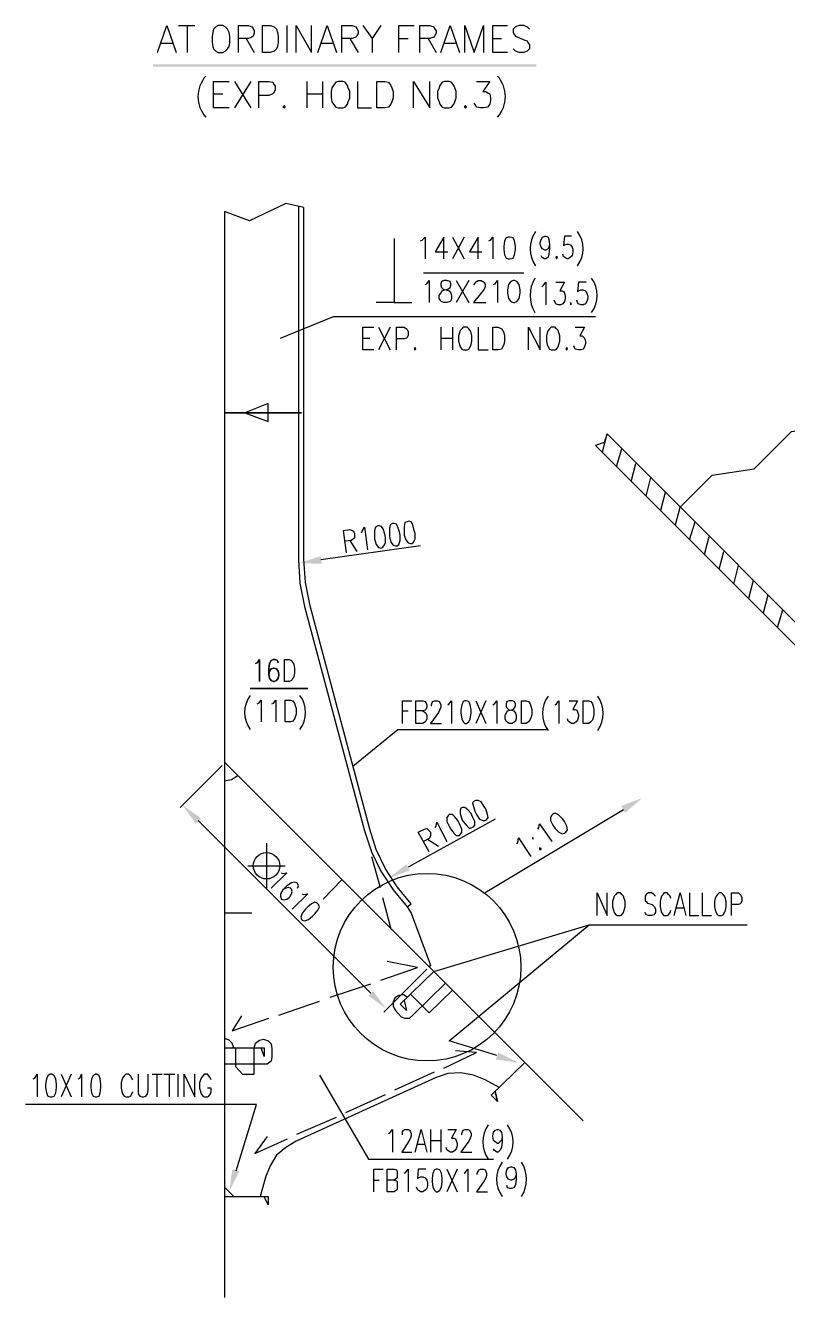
# Model space of a CAD drawing. Header units: millimetres. Extents: x 0.6 to 49, y 0.3 to 23.1.
# Drawn here: x 32.42 to 35.69, y 5.35 to 10.8 of the extents above; entities that cross this region are included whole.
import ezdxf

# ---------------------------------------------------------------- set-up
doc = ezdxf.new("R2010")
doc.units = ezdxf.units.MM
doc.layers.add('PDF_Geometry', color=7, linetype='Continuous')
doc.layers.add('PDF_Solid Fills', color=7, linetype='Continuous')

msp = doc.modelspace()

# ---------------------------------------------------------------- linework, layer by layer
at = {"layer": 'PDF_Geometry', "lineweight": 25}
for points in [[(32.9861, 10.6867), (33.0261, 10.8033), (33.0661, 10.6867)], [(33.0761, 10.8033), (33.1461, 10.8033)], [(33.1128, 10.8033), (33.1128, 10.6867)], [(33.3328, 10.6867), (33.3328, 10.8033), (33.3761, 10.8033), (33.3894, 10.7967), (33.3961, 10.79), (33.3994, 10.78), (33.3994, 10.77), (33.3961, 10.7567), (33.3894, 10.7533), (33.3761, 10.7467), (33.3328, 10.7467)], [(33.5394, 10.8033), (33.5394, 10.6867)], [(33.5794, 10.6867), (33.5794, 10.8033), (33.6461, 10.6867), (33.6461, 10.8033)], [(33.6728, 10.6867), (33.7128, 10.8033), (33.7528, 10.6867)], [(33.7761, 10.6867), (33.7761, 10.8033), (33.8194, 10.8033), (33.8361, 10.7967), (33.8394, 10.79), (33.8461, 10.78), (33.8461, 10.77), (33.8394, 10.7567), (33.8361, 10.7533), (33.8194, 10.7467), (33.7761, 10.7467)], [(33.8661, 10.8033), (33.9061, 10.7467), (33.9061, 10.6867)], [(33.9428, 10.8033), (33.9061, 10.7467)], [(34.0194, 10.6867), (34.0194, 10.8033), (34.0861, 10.8033)], [(34.1094, 10.6867), (34.1094, 10.8033), (34.1528, 10.8033), (34.1694, 10.7967), (34.1728, 10.79), (34.1794, 10.78), (34.1794, 10.77), (34.1728, 10.7567), (34.1694, 10.7533), (34.1528, 10.7467), (34.1094, 10.7467)], [(34.1994, 10.6867), (34.2394, 10.8033), (34.2794, 10.6867)], [(34.3028, 10.6867), (34.3028, 10.8033), (34.3428, 10.6867), (34.3828, 10.8033), (34.3828, 10.6867)], [(34.4861, 10.6867), (34.4228, 10.6867), (34.4228, 10.8033), (34.4861, 10.8033)], [(34.5794, 10.7867), (34.5694, 10.7967), (34.5561, 10.8033), (34.5361, 10.8033), (34.5194, 10.7967), (34.5094, 10.7867), (34.5094, 10.7733), (34.5161, 10.7633), (34.5194, 10.7567), (34.5294, 10.7533), (34.5594, 10.74), (34.5694, 10.7367), (34.5728, 10.73), (34.5794, 10.72), (34.5794, 10.7033), (34.5694, 10.6933), (34.5561, 10.6867), (34.5361, 10.6867), (34.5194, 10.6933), (34.5094, 10.7033)], [(33.3661, 10.7467), (33.3994, 10.6867)], [(33.8094, 10.7467), (33.8461, 10.6867)], [(34.0194, 10.7467), (34.0594, 10.7467)], [(34.1461, 10.7467), (34.1794, 10.6867)], [(34.4228, 10.7467), (34.4594, 10.7467)], [(33.0028, 10.7267), (33.0528, 10.7267)], [(33.6861, 10.7267), (33.7361, 10.7267)], [(34.2128, 10.7267), (34.2628, 10.7267)], [(33.2928, 10.45), (33.2261, 10.45), (33.2261, 10.5633), (33.2928, 10.5633)], [(33.3161, 10.5633), (33.3861, 10.45)], [(33.3861, 10.5633), (33.3161, 10.45)], [(33.4194, 10.45), (33.4194, 10.5633), (33.4628, 10.5633), (33.4794, 10.56), (33.4828, 10.5533), (33.4894, 10.5433), (33.4894, 10.5267), (33.4828, 10.5133), (33.4794, 10.51), (33.4628, 10.5033), (33.4194, 10.5033)], [(33.6261, 10.5633), (33.6261, 10.45)], [(33.6928, 10.5633), (33.6928, 10.45)], [(33.8428, 10.5633), (33.8428, 10.45), (33.9028, 10.45)], [(34.0828, 10.45), (34.0828, 10.5633), (34.1528, 10.45), (34.1528, 10.5633)], [(34.3528, 10.5633), (34.4094, 10.5633), (34.3794, 10.52), (34.3928, 10.52), (34.4028, 10.5133), (34.4094, 10.51), (34.4128, 10.4933), (34.4128, 10.4833), (34.4094, 10.4667), (34.3994, 10.4533), (34.3828, 10.45), (34.3694, 10.45), (34.3528, 10.4533), (34.3494, 10.46), (34.3428, 10.47)], [(33.2261, 10.51), (33.2661, 10.51)], [(33.6261, 10.51), (33.6928, 10.51)], [(33.5894, 10.0267), (33.5894, 8.5133), (33.5961, 8.4133), (33.6161, 8.3133), (33.8728, 7.3533), (33.9028, 7.2633), (33.9428, 7.18), (33.9961, 7.1), (34.0561, 7.0267), (34.0728, 7.04), (34.0128, 7.1133), (33.9628, 7.19), (33.9228, 7.2733), (33.8961, 7.36), (33.6394, 8.3167), (33.6194, 8.4167), (33.6128, 8.5167), (33.6128, 10.0233), (33.5361, 10.04), (33.3794, 9.9667), (33.2728, 10.0067), (33.2728, 5.3533)], [(33.9994, 9.89), (33.9994, 9.6167), (34.0761, 9.6167)], [(34.1128, 9.88), (34.1194, 9.8833), (34.1328, 9.8967), (34.1328, 9.8033)], [(34.2128, 9.8033), (34.2128, 9.8967), (34.1761, 9.8333), (34.2294, 9.8333)], [(34.2494, 9.8967), (34.2994, 9.8033)], [(34.2994, 9.8967), (34.2494, 9.8033)], [(34.3594, 9.8033), (34.3594, 9.8967), (34.3228, 9.8333), (34.3761, 9.8333)], [(34.4061, 9.88), (34.4128, 9.8833), (34.4228, 9.8967), (34.4228, 9.8033)], [(34.6661, 9.8667), (34.6628, 9.8533), (34.6594, 9.8467), (34.6494, 9.84), (34.6461, 9.84), (34.6361, 9.8467), (34.6294, 9.8533), (34.6261, 9.8667), (34.6261, 9.8733), (34.6294, 9.8867), (34.6361, 9.8967), (34.6461, 9.9), (34.6494, 9.9), (34.6594, 9.8967), (34.6628, 9.8867), (34.6661, 9.8667), (34.6661, 9.8467), (34.6628, 9.8233), (34.6594, 9.81), (34.6494, 9.8033), (34.6428, 9.8033), (34.6328, 9.81), (34.6294, 9.8167)], [(34.7594, 9.9), (34.7294, 9.9), (34.7261, 9.86), (34.7294, 9.8633), (34.7394, 9.8667), (34.7461, 9.8667), (34.7561, 9.8633), (34.7628, 9.8533), (34.7661, 9.84), (34.7661, 9.8333), (34.7628, 9.8167), (34.7561, 9.81), (34.7461, 9.8033), (34.7394, 9.8033), (34.7294, 9.81), (34.7261, 9.8133), (34.7228, 9.8233)], [(34.1261, 9.7433), (34.5561, 9.7433)], [(34.1328, 9.6933), (34.1394, 9.6967), (34.1494, 9.71), (34.1494, 9.6167)], [(34.2661, 9.71), (34.3194, 9.6167)], [(34.3194, 9.71), (34.2661, 9.6167)], [(34.3428, 9.69), (34.3428, 9.6933), (34.3494, 9.7033), (34.3528, 9.7067), (34.3594, 9.71), (34.3728, 9.71), (34.3794, 9.7067), (34.3861, 9.7033), (34.3894, 9.6933), (34.3894, 9.6833), (34.3861, 9.6733), (34.3761, 9.66), (34.3394, 9.6167), (34.3928, 9.6167)], [(34.4261, 9.6933), (34.4328, 9.6967), (34.4428, 9.71), (34.4428, 9.6167)], [(34.6328, 9.6833), (34.6394, 9.69), (34.6494, 9.7033), (34.6494, 9.6067)], [(34.6928, 9.7033), (34.7294, 9.7033), (34.7094, 9.6667), (34.7194, 9.6667), (34.7261, 9.6633), (34.7294, 9.6567), (34.7328, 9.6433), (34.7328, 9.6333), (34.7294, 9.62), (34.7228, 9.61), (34.7128, 9.6067), (34.7028, 9.6067), (34.6928, 9.61), (34.6894, 9.6167), (34.6861, 9.6267)], [(34.8228, 9.7033), (34.7894, 9.7033), (34.7861, 9.6633), (34.7894, 9.6667), (34.7994, 9.67), (34.8094, 9.67), (34.8194, 9.6667), (34.8261, 9.6567), (34.8294, 9.6433), (34.8294, 9.6333), (34.8261, 9.62), (34.8194, 9.61), (34.8094, 9.6067), (34.7994, 9.6067), (34.7894, 9.61), (34.7861, 9.6167), (34.7828, 9.6267)], [(33.9994, 9.6167), (33.9228, 9.6167)], [(33.5128, 9.4633), (33.7394, 9.5567), (34.8628, 9.5567)], [(33.9128, 9.4133), (33.8661, 9.4133), (33.8661, 9.51), (33.9128, 9.51)], [(33.9328, 9.51), (33.9828, 9.4133)], [(33.9828, 9.51), (33.9328, 9.4133)], [(34.0094, 9.4133), (34.0094, 9.51), (34.0428, 9.51), (34.0528, 9.5033), (34.0561, 9.5), (34.0594, 9.49), (34.0594, 9.4767), (34.0561, 9.4667), (34.0528, 9.4633), (34.0428, 9.46), (34.0094, 9.46)], [(34.1994, 9.51), (34.1994, 9.4133)], [(34.2494, 9.51), (34.2494, 9.4133)], [(34.3594, 9.51), (34.3594, 9.4133), (34.4028, 9.4133)], [(34.5761, 9.4133), (34.5761, 9.51), (34.6261, 9.4133), (34.6261, 9.51)], [(34.7761, 9.51), (34.8161, 9.51), (34.7961, 9.4733), (34.8061, 9.4733), (34.8128, 9.4667), (34.8161, 9.4633), (34.8194, 9.45), (34.8194, 9.44), (34.8161, 9.4267), (34.8094, 9.4167), (34.7994, 9.4133), (34.7894, 9.4133), (34.7761, 9.4167), (34.7728, 9.4233), (34.7694, 9.43)], [(33.8661, 9.4633), (33.8961, 9.4633)], [(34.1994, 9.4633), (34.2494, 9.4633)], [(35.2061, 8.6633), (35.2261, 8.74), (35.3628, 8.8767), (35.5428, 8.9033), (35.7028, 9.0633), (35.9661, 9.1033), (36.1661, 9.2133), (36.2894, 9.25), (36.3794, 9.3033)], [(33.2728, 9.1433), (33.6028, 9.1433)], [(34.8928, 8.9767), (34.9128, 9.0533)], [(34.9528, 8.9133), (34.9761, 8.99)], [(35.0161, 8.85), (35.0361, 8.9267)], [(35.0794, 8.7867), (35.0994, 8.8667)], [(35.1428, 8.7267), (35.1628, 8.8033)], [(35.2661, 8.6), (35.2894, 8.6767)], [(33.7961, 8.5433), (33.7828, 8.64), (33.8094, 8.6433), (33.8194, 8.64), (33.8261, 8.6367), (33.8294, 8.6267), (33.8294, 8.61), (33.8261, 8.6033), (33.8161, 8.5967), (33.7894, 8.5933)], [(33.8594, 8.63), (33.8628, 8.6367), (33.8728, 8.6533), (33.8861, 8.5567)], [(35.3294, 8.5367), (35.3494, 8.6133)], [(34.1128, 8.5733), (33.6861, 8.5133)], [(33.8094, 8.5967), (33.8394, 8.55)], [(35.3928, 8.4733), (35.4128, 8.55)], [(35.4561, 8.41), (35.4761, 8.49)], [(35.5194, 8.35), (35.5394, 8.4267)], [(35.5828, 8.2867), (35.6028, 8.3633)], [(35.6428, 8.2233), (35.6661, 8.3)], [(33.4128, 7.8967), (33.4194, 7.9), (33.4294, 7.9133), (33.4294, 7.82)], [(33.4761, 7.8967), (33.4828, 7.9), (33.4928, 7.9133), (33.4928, 7.82)], [(34.0361, 7.8133), (34.0361, 7.91), (34.0761, 7.91)], [(34.1228, 7.8667), (34.1328, 7.86), (34.1361, 7.8567), (34.1394, 7.8467), (34.1394, 7.8333), (34.1361, 7.8233), (34.1328, 7.82), (34.1228, 7.8133), (34.0928, 7.8133), (34.0928, 7.91), (34.1228, 7.91), (34.1328, 7.9067), (34.1361, 7.9033), (34.1394, 7.8933), (34.1394, 7.8833), (34.1361, 7.8733), (34.1328, 7.87), (34.1228, 7.8667), (34.0928, 7.8667)], [(34.1594, 7.8867), (34.1594, 7.8933), (34.1628, 7.9033), (34.1661, 7.9067), (34.1728, 7.91), (34.1861, 7.91), (34.1928, 7.9067), (34.1961, 7.9033), (34.1994, 7.8933), (34.1994, 7.8833), (34.1961, 7.8733), (34.1894, 7.86), (34.1561, 7.8133), (34.2028, 7.8133)], [(34.2294, 7.8933), (34.2361, 7.8967), (34.2461, 7.91), (34.2461, 7.8133)], [(34.3494, 7.91), (34.3928, 7.8133)], [(34.3928, 7.91), (34.3494, 7.8133)], [(34.4228, 7.8933), (34.4294, 7.8967), (34.4394, 7.91), (34.4394, 7.8133)], [(34.6894, 7.8933), (34.6961, 7.8967), (34.7061, 7.91), (34.7061, 7.8133)], [(34.7494, 7.91), (34.7861, 7.91), (34.7661, 7.8733), (34.7761, 7.8733), (34.7828, 7.87), (34.7861, 7.8633), (34.7894, 7.85), (34.7894, 7.8433), (34.7861, 7.8267), (34.7794, 7.82), (34.7694, 7.8133), (34.7594, 7.8133), (34.7494, 7.82), (34.7461, 7.8233), (34.7428, 7.8333)], [(34.0361, 7.8667), (34.0594, 7.8667)], [(33.8228, 7.63), (34.0161, 7.7867), (34.6528, 7.7867)], [(33.2628, 7.6333), (33.0828, 7.4533)], [(34.8094, 6.11), (33.2728, 7.6467)], [(33.2728, 7.5667), (33.3028, 7.5733), (33.3294, 7.59)], [(34.9828, 7.4433), (34.3894, 7.0867)], [(33.8994, 6.6567), (33.1594, 7.3967)], [(34.4328, 7.4033), (34.0594, 7.1967)], [(34.1494, 7.2633), (34.1028, 7.3467), (34.1294, 7.36), (34.1394, 7.3633), (34.1428, 7.36), (34.1494, 7.3533), (34.1561, 7.3467), (34.1561, 7.33), (34.1494, 7.32), (34.1261, 7.3067)], [(34.1761, 7.3667), (34.1794, 7.3733), (34.1828, 7.39), (34.2261, 7.3067)], [(34.6161, 7.36), (34.6194, 7.3667), (34.6228, 7.3833), (34.6761, 7.3067)], [(34.1428, 7.3167), (34.1894, 7.2867)], [(34.5261, 7.2967), (34.5294, 7.3033), (34.5328, 7.3233), (34.5861, 7.2433)], [(33.4528, 7.3), (33.4528, 7.1067)], [(33.3728, 7.2033), (33.5328, 7.2033)], [(33.9028, 7.2433), (33.9394, 7.11)], [(33.5161, 7.1733), (33.5228, 7.17), (33.5394, 7.1733), (33.4728, 7.1067)], [(33.7761, 7.1433), (33.6961, 7.06)], [(33.5861, 7.1067), (33.5894, 7.1167), (33.5861, 7.1267), (33.5828, 7.13), (33.5728, 7.1333), (33.5594, 7.13), (33.5394, 7.1167), (33.5228, 7.1), (33.5128, 7.0833), (33.5128, 7.0733), (33.5161, 7.0633), (33.5161, 7.06), (33.5261, 7.0567), (33.5394, 7.06), (33.5494, 7.0667), (33.5528, 7.07), (33.5594, 7.0833), (33.5628, 7.0933), (33.5594, 7.1033), (33.5561, 7.1067), (33.5461, 7.11), (33.5361, 7.1067), (33.5228, 7.1)], [(34.8694, 6.99), (34.8694, 7.0867), (34.9128, 6.99), (34.9128, 7.0867)], [(35.1194, 7.0733), (35.1128, 7.08), (35.1028, 7.0867), (35.0894, 7.0867), (35.0794, 7.08), (35.0761, 7.0733), (35.0761, 7.0533), (35.0794, 7.05), (35.0861, 7.0433), (35.1061, 7.0367), (35.1128, 7.03), (35.1161, 7.0267), (35.1194, 7.0167), (35.1194, 7.0033), (35.1128, 6.9933), (35.1028, 6.99), (35.0894, 6.99), (35.0794, 6.9933), (35.0761, 7.0033)], [(35.1861, 7.0633), (35.1828, 7.0733), (35.1761, 7.08), (35.1694, 7.0867), (35.1561, 7.0867), (35.1528, 7.08), (35.1461, 7.0733), (35.1428, 7.0633), (35.1394, 7.05), (35.1394, 7.0267), (35.1428, 7.0133), (35.1461, 7.0033), (35.1528, 6.9933), (35.1561, 6.99), (35.1694, 6.99), (35.1761, 6.9933), (35.1828, 7.0033), (35.1861, 7.0133)], [(35.1994, 6.99), (35.2261, 7.0867), (35.2494, 6.99)], [(35.2661, 7.0867), (35.2661, 6.99), (35.3061, 6.99)], [(35.3194, 7.0867), (35.3194, 6.99), (35.3594, 6.99)], [(35.4461, 6.99), (35.4461, 7.0867), (35.4761, 7.0867), (35.4828, 7.08), (35.4861, 7.0767), (35.4894, 7.0667), (35.4894, 7.0533), (35.4861, 7.0433), (35.4828, 7.04), (35.4761, 7.0367), (35.4461, 7.0367)], [(33.6061, 7.0833), (33.6128, 7.08), (33.6294, 7.0833), (33.5628, 7.0167)], [(33.9494, 7.0667), (33.9861, 6.9333)], [(33.3894, 7), (33.2728, 7)], [(34.0561, 7.0267), (34.0728, 7), (34.1561, 6.7767), (34.1494, 6.77)], [(35.2094, 7.0233), (35.2394, 7.0233)], [(34.0428, 6.6267), (34.0528, 6.5833), (34.0261, 6.61), (34.1694, 6.75), (34.8361, 6.95)], [(34.4394, 6.39), (34.2361, 6.4533), (34.8361, 6.95), (35.5128, 6.95)], [(33.9428, 6.7133), (34.0994, 6.7667), (33.9694, 6.7933)], [(34.1394, 6.76), (33.9561, 6.5767)], [(33.7261, 6.64), (33.8994, 6.6967)], [(34.0561, 6.64), (34.0394, 6.65), (34.0194, 6.6467), (34.0028, 6.6367), (33.9961, 6.62), (33.9961, 6.6), (34.0061, 6.5833), (34.0294, 6.5567), (34.0461, 6.55), (34.0661, 6.55), (34.0794, 6.5633), (34.2194, 6.7)], [(34.0694, 6.6533), (34.1494, 6.5733), (34.2494, 6.67)], [(33.5061, 6.5633), (33.6794, 6.6233)], [(33.3461, 6.56), (33.3061, 6.4967), (33.4628, 6.55)], [(33.3128, 6.4233), (33.3061, 6.4433), (33.2928, 6.4567), (33.2728, 6.4633)], [(33.3194, 6.4233), (33.3194, 6.3433), (33.3494, 6.31), (33.3994, 6.31), (33.3994, 6.4233), (33.4061, 6.4433), (33.4228, 6.4567), (33.4394, 6.46), (33.4594, 6.4533), (33.4728, 6.44), (33.4761, 6.42), (33.4761, 6.3833), (33.4728, 6.3667), (33.4561, 6.3533), (33.4394, 6.3533), (33.2728, 6.3533)], [(33.2728, 6.4233), (33.4428, 6.4233), (33.4428, 6.3867), (33.4294, 6.4233)], [(34.2128, 6.3367), (34.3528, 6.4033), (34.2628, 6.41)], [(32.4528, 6.29), (32.4594, 6.2933), (32.4694, 6.31), (32.4694, 6.2133)], [(32.5728, 6.31), (32.6161, 6.2133)], [(32.6161, 6.31), (32.5728, 6.2133)], [(32.6461, 6.29), (32.6528, 6.2933), (32.6594, 6.31), (32.6594, 6.2133)], [(32.8794, 6.2867), (32.8761, 6.2933), (32.8694, 6.3033), (32.8628, 6.31), (32.8494, 6.31), (32.8428, 6.3033), (32.8361, 6.2933), (32.8328, 6.2867), (32.8294, 6.2733), (32.8294, 6.25), (32.8328, 6.2367), (32.8361, 6.2267), (32.8428, 6.2167), (32.8494, 6.2133), (32.8628, 6.2133), (32.8694, 6.2167), (32.8761, 6.2267), (32.8794, 6.2367)], [(32.9028, 6.31), (32.9028, 6.2267), (32.9094, 6.2167), (32.9194, 6.2133), (32.9261, 6.2133), (32.9361, 6.2167), (32.9428, 6.2267), (32.9461, 6.24), (32.9461, 6.31)], [(32.9628, 6.31), (33.0061, 6.31)], [(32.9828, 6.31), (32.9828, 6.2133)], [(33.0128, 6.31), (33.0594, 6.31)], [(33.0361, 6.31), (33.0361, 6.2133)], [(33.0728, 6.31), (33.0728, 6.2133)], [(33.0994, 6.2133), (33.0994, 6.31), (33.1461, 6.2133), (33.1461, 6.31)], [(33.2161, 6.2867), (33.2128, 6.2933), (33.2061, 6.3033), (33.1994, 6.31), (33.1861, 6.31), (33.1794, 6.3033), (33.1728, 6.2933), (33.1694, 6.2867), (33.1661, 6.2733), (33.1661, 6.25), (33.1694, 6.2367), (33.1728, 6.2267), (33.1794, 6.2167), (33.1861, 6.2133), (33.1994, 6.2133), (33.2061, 6.2167), (33.2128, 6.2267), (33.2161, 6.2367), (33.2161, 6.25), (33.1994, 6.25)], [(34.4494, 6.2533), (34.3894, 6.2867), (34.3394, 6.3067), (34.2861, 6.3167), (34.2294, 6.3133), (34.1794, 6.2967), (33.5794, 6.0233), (33.5361, 5.9967), (33.4961, 5.9633), (33.4694, 5.92), (33.4494, 5.8733), (33.4261, 5.7867)], [(33.6794, 6.3067), (33.8894, 5.9467), (34.4261, 5.9467)], [(34.0028, 6.2433), (34.1728, 6.32)], [(33.7928, 6.1467), (33.9628, 6.2233)], [(33.3228, 5.8967), (33.4094, 6.18), (32.4194, 6.18)], [(33.5828, 6.0533), (33.7528, 6.1267)], [(33.9761, 6.0567), (33.9828, 6.06), (33.9928, 6.0733), (33.9928, 5.9767)], [(34.0361, 6.05), (34.0361, 6.0633), (34.0394, 6.07), (34.0461, 6.0733), (34.0594, 6.0733), (34.0661, 6.07), (34.0694, 6.0633), (34.0728, 6.0567), (34.0728, 6.0467), (34.0694, 6.0367), (34.0628, 6.0233), (34.0328, 5.9767), (34.0761, 5.9767)], [(34.0894, 5.9767), (34.1161, 6.0733), (34.1394, 5.9767)], [(34.1561, 6.0733), (34.1561, 5.9767)], [(34.1994, 6.0733), (34.1994, 5.9767)], [(34.2294, 6.0733), (34.2661, 6.0733), (34.2461, 6.0367), (34.2561, 6.0367), (34.2628, 6.0333), (34.2661, 6.0267), (34.2694, 6.0133), (34.2694, 6.0033), (34.2661, 5.99), (34.2594, 5.9833), (34.2494, 5.9767), (34.2394, 5.9767), (34.2294, 5.9833), (34.2261, 5.9867), (34.2228, 5.9967)], [(34.2894, 6.05), (34.2894, 6.0567), (34.2928, 6.0633), (34.2961, 6.07), (34.3028, 6.0733), (34.3161, 6.0733), (34.3228, 6.07), (34.3261, 6.0633), (34.3294, 6.0567), (34.3294, 6.0467), (34.3261, 6.0367), (34.3194, 6.0233), (34.2861, 5.9767), (34.3328, 5.9767)], [(34.4628, 6.0433), (34.4594, 6.0267), (34.4528, 6.02), (34.4461, 6.0133), (34.4428, 6.0133), (34.4328, 6.02), (34.4261, 6.0267), (34.4228, 6.0433), (34.4228, 6.0467), (34.4261, 6.06), (34.4328, 6.07), (34.4428, 6.0733), (34.4461, 6.0733), (34.4528, 6.07), (34.4594, 6.06), (34.4628, 6.0433), (34.4628, 6.02), (34.4594, 5.9967), (34.4528, 5.9833), (34.4461, 5.9767), (34.4394, 5.9767), (34.4294, 5.9833), (34.4261, 5.99)], [(33.4561, 6.0433), (33.4028, 5.97), (33.5428, 6.0333)], [(34.0994, 6.01), (34.1294, 6.01)], [(34.1561, 6.0267), (34.1994, 6.0267)], [(33.9128, 5.8067), (33.9128, 5.9033), (33.9528, 5.9033)], [(33.9994, 5.8567), (34.0094, 5.8533), (34.0128, 5.85), (34.0128, 5.8167), (34.0094, 5.8133), (33.9994, 5.8067), (33.9694, 5.8067), (33.9694, 5.9033), (33.9994, 5.9033), (34.0094, 5.9), (34.0128, 5.8933), (34.0128, 5.8667), (34.0094, 5.8633), (33.9994, 5.8567), (33.9694, 5.8567)], [(34.0428, 5.8867), (34.0494, 5.89), (34.0594, 5.9033), (34.0594, 5.8067)], [(34.1361, 5.9033), (34.1028, 5.9033), (34.0994, 5.8633), (34.1028, 5.8667), (34.1128, 5.87), (34.1228, 5.87), (34.1328, 5.8667), (34.1394, 5.8567), (34.1428, 5.8433), (34.1428, 5.8333), (34.1394, 5.82), (34.1328, 5.8133), (34.1228, 5.8067), (34.1128, 5.8067), (34.1028, 5.8133), (34.0994, 5.8167), (34.0961, 5.8267)], [(34.2261, 5.9033), (34.2694, 5.8067)], [(34.2694, 5.9033), (34.2261, 5.8067)], [(34.2994, 5.8867), (34.3061, 5.89), (34.3161, 5.9033), (34.3161, 5.8067)], [(34.3561, 5.88), (34.3561, 5.8867), (34.3594, 5.8933), (34.3628, 5.9), (34.3694, 5.9033), (34.3828, 5.9033), (34.3894, 5.9), (34.3928, 5.8933), (34.3961, 5.8867), (34.3961, 5.8767), (34.3928, 5.8667), (34.3861, 5.8533), (34.3528, 5.8067), (34.3994, 5.8067)], [(34.5228, 5.8833), (34.5194, 5.87), (34.5128, 5.86), (34.5028, 5.8567), (34.4994, 5.8567), (34.4894, 5.86), (34.4828, 5.87), (34.4794, 5.8833), (34.4794, 5.8867), (34.4828, 5.9), (34.4894, 5.91), (34.4994, 5.9133), (34.5028, 5.9133), (34.5128, 5.91), (34.5194, 5.9), (34.5228, 5.8833), (34.5228, 5.86), (34.5194, 5.8367), (34.5128, 5.8233), (34.5028, 5.82), (34.4961, 5.82), (34.4861, 5.8233), (34.4828, 5.8333)], [(33.9128, 5.8567), (33.9361, 5.8567)], [(33.3128, 5.7867), (33.2728, 5.8267)], [(33.2728, 5.7867), (33.4594, 5.7867), (33.4594, 5.75), (33.4428, 5.7867)]]:
    msp.add_lwpolyline(points, dxfattribs=at)
for points in [[(33.2461, 10.8033), (33.2361, 10.7967), (33.2261, 10.7867), (33.2228, 10.7733), (33.2194, 10.7567), (33.2194, 10.73), (33.2228, 10.7133), (33.2261, 10.7033), (33.2361, 10.6933), (33.2461, 10.6867), (33.2661, 10.6867), (33.2761, 10.6933), (33.2861, 10.7033), (33.2928, 10.7133), (33.2961, 10.73), (33.2961, 10.7567), (33.2928, 10.7733), (33.2861, 10.7867), (33.2761, 10.7967), (33.2661, 10.8033)], [(33.4361, 10.6867), (33.4361, 10.8033), (33.4694, 10.8033), (33.4861, 10.7967), (33.4961, 10.7867), (33.4994, 10.7733), (33.5028, 10.7567), (33.5028, 10.73), (33.4994, 10.7133), (33.4961, 10.7033), (33.4861, 10.6933), (33.4694, 10.6867)], [(33.7594, 10.5633), (33.7494, 10.56), (33.7394, 10.5467), (33.7328, 10.5367), (33.7294, 10.52), (33.7294, 10.4933), (33.7328, 10.4767), (33.7394, 10.4667), (33.7494, 10.4533), (33.7594, 10.45), (33.7794, 10.45), (33.7894, 10.4533), (33.7994, 10.4667), (33.8028, 10.4767), (33.8094, 10.4933), (33.8094, 10.52), (33.8028, 10.5367), (33.7994, 10.5467), (33.7894, 10.56), (33.7794, 10.5633)], [(33.9261, 10.45), (33.9261, 10.5633), (33.9594, 10.5633), (33.9761, 10.56), (33.9861, 10.5467), (33.9894, 10.5367), (33.9961, 10.52), (33.9961, 10.4933), (33.9894, 10.4767), (33.9861, 10.4667), (33.9761, 10.4533), (33.9594, 10.45)], [(34.2161, 10.5633), (34.2061, 10.56), (34.1961, 10.5467), (34.1928, 10.5367), (34.1861, 10.52), (34.1861, 10.4933), (34.1928, 10.4767), (34.1961, 10.4667), (34.2061, 10.4533), (34.2161, 10.45), (34.2361, 10.45), (34.2461, 10.4533), (34.2561, 10.4667), (34.2594, 10.4767), (34.2661, 10.4933), (34.2661, 10.52), (34.2594, 10.5367), (34.2561, 10.5467), (34.2461, 10.56), (34.2361, 10.5633)], [(33.5294, 10.46), (33.5228, 10.4533), (33.5294, 10.45), (33.5328, 10.4533)], [(34.3061, 10.46), (34.2994, 10.4533), (34.3061, 10.45), (34.3094, 10.4533)], [(34.4894, 9.8967), (34.4794, 9.8933), (34.4728, 9.88), (34.4694, 9.8567), (34.4694, 9.8433), (34.4728, 9.82), (34.4794, 9.8067), (34.4894, 9.8033), (34.4961, 9.8033), (34.5094, 9.8067), (34.5161, 9.82), (34.5194, 9.8433), (34.5194, 9.8567), (34.5161, 9.88), (34.5094, 9.8933), (34.4961, 9.8967)], [(34.6961, 9.8133), (34.6928, 9.81), (34.6961, 9.8033), (34.6994, 9.81)], [(34.2128, 9.71), (34.2028, 9.7067), (34.1994, 9.6967), (34.1994, 9.69), (34.2028, 9.68), (34.2094, 9.6733), (34.2228, 9.67), (34.2361, 9.6667), (34.2428, 9.6567), (34.2461, 9.6467), (34.2461, 9.6333), (34.2428, 9.6233), (34.2394, 9.62), (34.2261, 9.6167), (34.2128, 9.6167), (34.2028, 9.62), (34.1994, 9.6233), (34.1928, 9.6333), (34.1928, 9.6467), (34.1994, 9.6567), (34.2061, 9.6667), (34.2161, 9.67), (34.2294, 9.6733), (34.2394, 9.68), (34.2428, 9.69), (34.2428, 9.6967), (34.2394, 9.7067), (34.2261, 9.71)], [(34.5094, 9.71), (34.4994, 9.7067), (34.4894, 9.6933), (34.4861, 9.67), (34.4861, 9.6567), (34.4894, 9.6333), (34.4994, 9.62), (34.5094, 9.6167), (34.5161, 9.6167), (34.5261, 9.62), (34.5361, 9.6333), (34.5394, 9.6567), (34.5394, 9.67), (34.5361, 9.6933), (34.5261, 9.7067), (34.5161, 9.71)], [(34.7561, 9.6167), (34.7561, 9.6067), (34.7594, 9.61)], [(34.2961, 9.51), (34.2894, 9.5033), (34.2828, 9.4967), (34.2794, 9.4867), (34.2761, 9.4733), (34.2761, 9.45), (34.2794, 9.4367), (34.2828, 9.4267), (34.2894, 9.4167), (34.2961, 9.4133), (34.3128, 9.4133), (34.3194, 9.4167), (34.3261, 9.4267), (34.3294, 9.4367), (34.3328, 9.45), (34.3328, 9.4733), (34.3294, 9.4867), (34.3261, 9.4967), (34.3194, 9.5033), (34.3128, 9.51)], [(34.4228, 9.4133), (34.4228, 9.51), (34.4461, 9.51), (34.4594, 9.5033), (34.4661, 9.4967), (34.4694, 9.4867), (34.4728, 9.4733), (34.4728, 9.45), (34.4694, 9.4367), (34.4661, 9.4267), (34.4594, 9.4167), (34.4461, 9.4133)], [(34.6728, 9.51), (34.6661, 9.5033), (34.6594, 9.4967), (34.6561, 9.4867), (34.6528, 9.4733), (34.6528, 9.45), (34.6561, 9.4367), (34.6594, 9.4267), (34.6661, 9.4167), (34.6728, 9.4133), (34.6894, 9.4133), (34.6961, 9.4167), (34.7028, 9.4267), (34.7061, 9.4367), (34.7094, 9.45), (34.7094, 9.4733), (34.7061, 9.4867), (34.7028, 9.4967), (34.6961, 9.5033), (34.6894, 9.51)], [(34.0894, 9.4233), (34.0861, 9.4167), (34.0894, 9.4133), (34.0928, 9.4167)], [(34.7394, 9.4233), (34.7361, 9.4167), (34.7394, 9.4133), (34.7428, 9.4167)], [(33.3594, 9.1433), (33.4594, 9.1067), (33.4594, 9.1833)], [(33.3594, 9.1433), (33.4594, 9.1067), (33.4594, 9.1833)], [(33.3594, 9.1433), (33.4594, 9.1067), (33.4594, 9.1833)], [(33.6028, 9.1433), (33.2728, 9.1433)], [(38.2261, 5.6433), (38.2628, 5.6567), (38.2728, 5.69), (34.9128, 9.0533), (34.8994, 9.0167), (34.8628, 9.0033)], [(33.9928, 8.67), (33.9828, 8.6633), (33.9794, 8.65), (33.9794, 8.6133), (33.9861, 8.59), (33.9961, 8.5767), (34.0061, 8.5733), (34.0128, 8.5733), (34.0194, 8.58), (34.0261, 8.5967), (34.0261, 8.62), (34.0228, 8.6333), (34.0161, 8.6533), (34.0094, 8.6667), (33.9994, 8.67)], [(34.0561, 8.6767), (34.0461, 8.6733), (34.0428, 8.6567), (34.0428, 8.62), (34.0494, 8.6), (34.0594, 8.5867), (34.0694, 8.5833), (34.0761, 8.5833), (34.0828, 8.59), (34.0894, 8.6033), (34.0894, 8.6267), (34.0861, 8.64), (34.0794, 8.6633), (34.0728, 8.6767), (34.0628, 8.68)], [(33.9294, 8.66), (33.9194, 8.6533), (33.9161, 8.64), (33.9161, 8.6033), (33.9228, 8.58), (33.9328, 8.5667), (33.9428, 8.5633), (33.9494, 8.5667), (33.9561, 8.5733), (33.9628, 8.5867), (33.9628, 8.61), (33.9594, 8.6233), (33.9528, 8.6467), (33.9461, 8.6567), (33.9361, 8.66)], [(33.4228, 7.9933), (33.4228, 8.0867), (33.4128, 8.0733), (33.4061, 8.07), (33.4128, 8.0733), (33.4228, 8.0867)], [(33.4628, 8.0233), (33.4661, 8.0367), (33.4728, 8.0467), (33.4828, 8.05), (33.4861, 8.05), (33.4961, 8.0467), (33.5028, 8.0367), (33.5061, 8.0233), (33.5061, 8.02), (33.5028, 8.0067), (33.4961, 7.9967), (33.4861, 7.9933), (33.4828, 7.9933), (33.4728, 7.9967), (33.4661, 8.0067), (33.4628, 8.0233), (33.4628, 8.0467), (33.4661, 8.07), (33.4728, 8.0833), (33.4828, 8.0867), (33.4894, 8.0867), (33.4994, 8.0833), (33.5028, 8.0733), (33.4994, 8.0833), (33.4894, 8.0867), (33.4828, 8.0867), (33.4728, 8.0833), (33.4661, 8.07), (33.4628, 8.0467), (33.4628, 8.0233), (33.4661, 8.0067), (33.4728, 7.9967), (33.4828, 7.9933), (33.4861, 7.9933), (33.4961, 7.9967), (33.5028, 8.0067), (33.5061, 8.02), (33.5061, 8.0233), (33.5028, 8.0367), (33.4961, 8.0467), (33.4861, 8.05), (33.4828, 8.05), (33.4728, 8.0467), (33.4661, 8.0367)], [(33.5294, 7.9933), (33.5294, 8.0867), (33.5494, 8.0867), (33.5594, 8.0833), (33.5661, 8.0733), (33.5694, 8.0667), (33.5728, 8.05), (33.5728, 8.03), (33.5694, 8.0133), (33.5661, 8.0067), (33.5594, 7.9967), (33.5494, 7.9933)], [(33.5294, 7.9933), (33.5294, 8.0867), (33.5494, 8.0867), (33.5594, 8.0833), (33.5661, 8.0733), (33.5694, 8.0667), (33.5728, 8.05), (33.5728, 8.03), (33.5694, 8.0133), (33.5661, 8.0067), (33.5594, 7.9967), (33.5494, 7.9933)], [(33.6294, 7.9633), (33.3828, 7.9633)], [(33.5328, 7.82), (33.5328, 7.9133), (33.5561, 7.9133), (33.5661, 7.91), (33.5728, 7.9), (33.5761, 7.89), (33.5794, 7.8767), (33.5794, 7.8533), (33.5761, 7.84), (33.5728, 7.8333), (33.5661, 7.8233), (33.5561, 7.82)], [(34.3028, 7.91), (34.2961, 7.9067), (34.2894, 7.8933), (34.2861, 7.87), (34.2861, 7.8567), (34.2894, 7.8333), (34.2961, 7.82), (34.3028, 7.8133), (34.3094, 7.8133), (34.3194, 7.82), (34.3261, 7.8333), (34.3294, 7.8567), (34.3294, 7.87), (34.3261, 7.8933), (34.3194, 7.9067), (34.3094, 7.91)], [(34.4928, 7.91), (34.4828, 7.9067), (34.4794, 7.8967), (34.4794, 7.8867), (34.4828, 7.88), (34.4894, 7.8733), (34.5028, 7.87), (34.5128, 7.8667), (34.5194, 7.8567), (34.5228, 7.8467), (34.5228, 7.8333), (34.5194, 7.8233), (34.5161, 7.82), (34.5061, 7.8133), (34.4928, 7.8133), (34.4828, 7.82), (34.4794, 7.8233), (34.4761, 7.8333), (34.4761, 7.8467), (34.4794, 7.8567), (34.4861, 7.8667), (34.4961, 7.87), (34.5094, 7.8733), (34.5161, 7.88), (34.5194, 7.8867), (34.5194, 7.8967), (34.5161, 7.9067), (34.5061, 7.91)], [(34.5461, 7.8133), (34.5461, 7.91), (34.5661, 7.91), (34.5761, 7.9067), (34.5828, 7.8967), (34.5861, 7.8867), (34.5894, 7.8733), (34.5894, 7.85), (34.5861, 7.8367), (34.5828, 7.83), (34.5761, 7.82), (34.5661, 7.8133)], [(34.8094, 7.8133), (34.8094, 7.91), (34.8328, 7.91), (34.8428, 7.9067), (34.8494, 7.8967), (34.8528, 7.8867), (34.8561, 7.8733), (34.8561, 7.85), (34.8528, 7.8367), (34.8494, 7.8267), (34.8428, 7.82), (34.8328, 7.8133)], [(34.3428, 7.48), (34.3361, 7.4733), (34.3394, 7.4567), (34.3461, 7.4367), (34.3528, 7.4233), (34.3661, 7.4033), (34.3794, 7.3967), (34.3894, 7.3967), (34.3961, 7.4), (34.4028, 7.41), (34.3994, 7.4233), (34.3928, 7.4467), (34.3861, 7.4567), (34.3728, 7.4767), (34.3594, 7.4833), (34.3494, 7.4833)], [(34.2328, 7.42), (34.2261, 7.41), (34.2261, 7.3933), (34.2361, 7.3733), (34.2428, 7.36), (34.2561, 7.3433), (34.2661, 7.3333), (34.2794, 7.3333), (34.2828, 7.3367), (34.2894, 7.3467), (34.2894, 7.36), (34.2794, 7.3833), (34.2728, 7.3967), (34.2594, 7.4133), (34.2494, 7.4233), (34.2361, 7.4233)], [(34.2861, 7.45), (34.2828, 7.44), (34.2828, 7.4267), (34.2894, 7.4033), (34.2961, 7.3933), (34.3128, 7.3733), (34.3228, 7.3633), (34.3328, 7.3667), (34.3394, 7.37), (34.3461, 7.3767), (34.3461, 7.3933), (34.3361, 7.4133), (34.3294, 7.4267), (34.3161, 7.4433), (34.3028, 7.4533), (34.2928, 7.4533)], [(34.6761, 7.42), (34.6694, 7.41), (34.6694, 7.3967), (34.6794, 7.3767), (34.6894, 7.3633), (34.7061, 7.3467), (34.7194, 7.34), (34.7294, 7.3433), (34.7361, 7.3467), (34.7428, 7.3567), (34.7394, 7.3733), (34.7294, 7.3933), (34.7228, 7.4033), (34.7061, 7.42), (34.6928, 7.4267), (34.6828, 7.4267)], [(34.5928, 7.3233), (34.5928, 7.32), (34.5961, 7.3167), (34.5961, 7.3233)], [(34.6228, 7.28), (34.6228, 7.2733), (34.6294, 7.2733), (34.6294, 7.2767)], [(34.9561, 7.0867), (34.9494, 7.08), (34.9428, 7.0733), (34.9394, 7.0633), (34.9361, 7.05), (34.9361, 7.0267), (34.9394, 7.0133), (34.9428, 7.0033), (34.9494, 6.9933), (34.9561, 6.99), (34.9694, 6.99), (34.9761, 6.9933), (34.9828, 7.0033), (34.9861, 7.0133), (34.9894, 7.0267), (34.9894, 7.05), (34.9861, 7.0633), (34.9828, 7.0733), (34.9761, 7.08), (34.9694, 7.0867)], [(35.3928, 7.0867), (35.3861, 7.08), (35.3794, 7.0733), (35.3761, 7.0633), (35.3728, 7.05), (35.3728, 7.0267), (35.3761, 7.0133), (35.3794, 7.0033), (35.3861, 6.9933), (35.3928, 6.99), (35.4028, 6.99), (35.4094, 6.9933), (35.4161, 7.0033), (35.4194, 7.0133), (35.4228, 7.0267), (35.4228, 7.05), (35.4194, 7.0633), (35.4161, 7.0733), (35.4094, 7.08), (35.4028, 7.0867)], [(33.6694, 7.0433), (33.6594, 7.0467), (33.6461, 7.04), (33.6294, 7.0267), (33.6194, 7.0167), (33.6061, 7), (33.5994, 6.9833), (33.6028, 6.9733), (33.6061, 6.97), (33.6161, 6.9667), (33.6328, 6.9733), (33.6494, 6.9867), (33.6594, 6.9967), (33.6728, 7.0133), (33.6794, 7.0267), (33.6761, 7.0367)], [(34.4328, 6.2367), (34.4428, 6.1933), (34.4161, 6.22), (34.5594, 6.36), (34.4161, 6.22), (34.4428, 6.1933)], [(32.5261, 6.31), (32.5161, 6.3033), (32.5094, 6.29), (32.5061, 6.2667), (32.5061, 6.2533), (32.5094, 6.23), (32.5161, 6.2167), (32.5261, 6.2133), (32.5328, 6.2133), (32.5428, 6.2167), (32.5494, 6.23), (32.5528, 6.2533), (32.5528, 6.2667), (32.5494, 6.29), (32.5428, 6.3033), (32.5328, 6.31)], [(32.7194, 6.31), (32.7094, 6.3033), (32.7028, 6.29), (32.6994, 6.2667), (32.6994, 6.2533), (32.7028, 6.23), (32.7094, 6.2167), (32.7194, 6.2133), (32.7261, 6.2133), (32.7361, 6.2167), (32.7394, 6.23), (32.7428, 6.2533), (32.7428, 6.2667), (32.7394, 6.29), (32.7361, 6.3033), (32.7261, 6.31)], [(34.1794, 5.9033), (34.1728, 5.9), (34.1661, 5.8867), (34.1628, 5.8633), (34.1628, 5.85), (34.1661, 5.8267), (34.1728, 5.8133), (34.1794, 5.8067), (34.1861, 5.8067), (34.1961, 5.8133), (34.2028, 5.8267), (34.2061, 5.85), (34.2061, 5.8633), (34.2028, 5.8867), (34.1961, 5.9), (34.1861, 5.9033)]]:
    msp.add_lwpolyline(points, close=True, dxfattribs=at)
for centre, radius in [((33.4528, 7.2033), 0.0566), ((34.1409, 6.7687), 0.4019)]:
    msp.add_circle(centre, radius, dxfattribs=at)
for centre, radius, start, end in [((33.2911, 10.4983), 0.1322, 138.0665, 221.9335), ((34.3444, 10.4983), 0.1322, 318.0665, 41.9335), ((34.7087, 9.8467), 0.1261, 144.4497, 215.5503), ((34.6835, 9.8467), 0.1261, 324.4497, 35.5503), ((34.7247, 9.6467), 0.1423, 148.9787, 211.0213), ((34.7447, 9.6467), 0.1252, 324.1329, 35.8671), ((33.4842, 7.86), 0.1252, 144.1329, 215.8671), ((33.4947, 7.86), 0.1252, 324.1329, 35.8671), ((34.7621, 7.8567), 0.1261, 144.4497, 215.5503), ((34.7702, 7.8567), 0.1261, 324.4497, 35.5503), ((34.5054, 6.02), 0.1261, 144.4497, 215.5503), ((34.3835, 6.02), 0.1261, 324.4497, 35.5503), ((34.5642, 5.86), 0.1252, 144.1329, 215.8671), ((34.4242, 5.86), 0.1423, 328.9787, 31.0213)]:
    msp.add_arc(centre, radius, start, end, dxfattribs=at)
at = {"layer": 'PDF_Solid Fills', "lineweight": 25, "transparency": 33554559}
for points in [[(34.6094, 10.6267), (34.6094, 10.6367), (32.9661, 10.6267)], [(34.6094, 10.6367), (32.9661, 10.6267), (32.9661, 10.6367)], [(33.6861, 8.53), (33.6894, 8.4967), (33.5928, 8.5)], [(34.9728, 7.46), (35.0628, 7.4933), (34.9894, 7.43)], [(33.1728, 7.4067), (33.1494, 7.3833), (33.0928, 7.4633)], [(34.0528, 7.21), (34.0661, 7.1833), (33.9761, 7.15)], [(33.9094, 6.6667), (33.8894, 6.6467), (33.9661, 6.59)], [(34.4461, 6.4033), (34.5328, 6.36), (34.4361, 6.3733)], [(33.3061, 5.9033), (33.2928, 5.8067), (33.3361, 5.8933)]]:
    msp.add_solid(points, dxfattribs=at)

doc.saveas('drawing.dxf')
